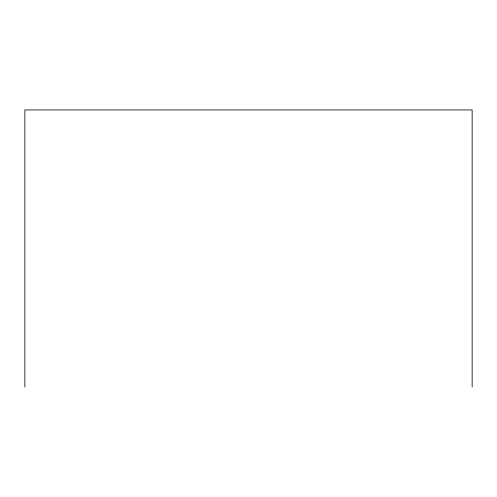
<?xml version="1.0" encoding="UTF-8"?>
<svg xmlns="http://www.w3.org/2000/svg" width="497" height="497" viewBox="0 0 497 497"><rect width="100%" height="100%" fill="white"/><g stroke="black" fill="none" stroke-linecap="round" stroke-linejoin="round"><path stroke-width="0.75" d="M472.15 387.057L472.15 109.943L24.85 109.943L24.85 387.057"/></g></svg>
